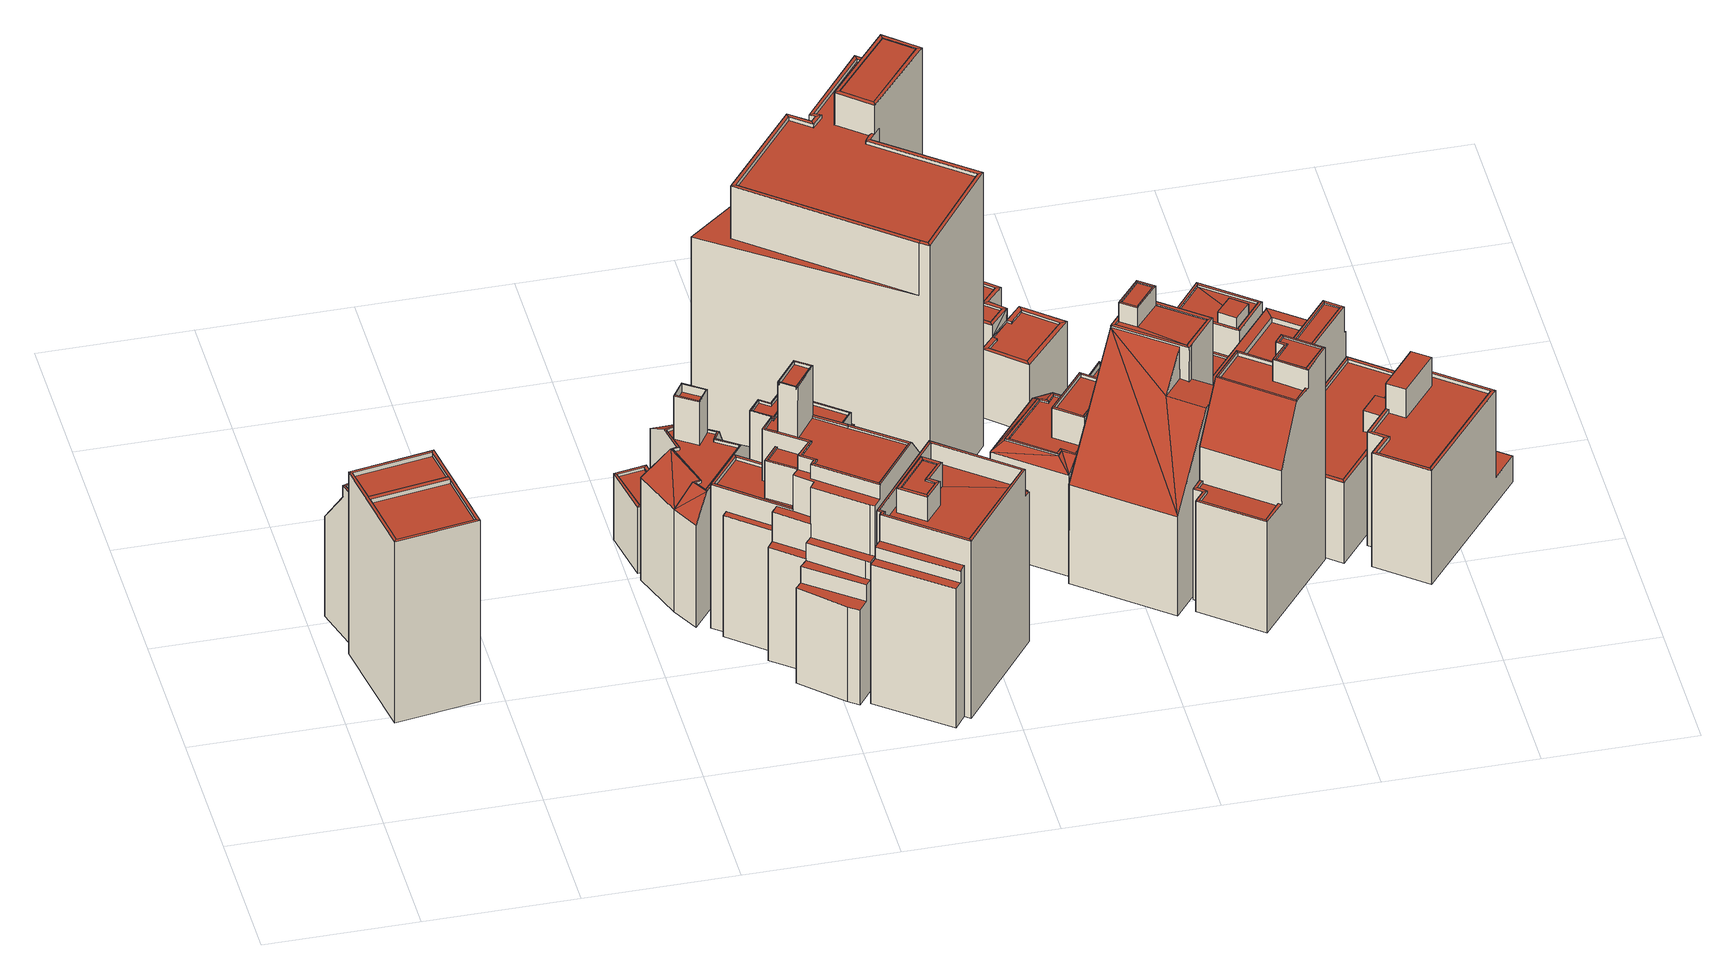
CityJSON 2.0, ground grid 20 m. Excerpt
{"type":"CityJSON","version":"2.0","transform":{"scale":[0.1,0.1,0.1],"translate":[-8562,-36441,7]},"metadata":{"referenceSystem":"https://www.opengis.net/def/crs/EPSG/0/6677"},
"CityObjects":{
"building1":{"type":"Building","attributes":{"class":3002,"usage":422,"measuredHeight":26.5,"storeysAboveGround":2,"storeysBelowGround":0,"prefecture":13,"city":13103,"footprintArea":184.78,"fireproofType":1003,"coverageRatio":80,"floorAreaRatio":400,"surveyYear":2021,"urbanPlanType":21,"areaClassificationType":22,"landUseType":214,"districts":"10","detailedUsage":"1121","floodRisk_description":10,"floodRisk_rank":1,"floodRisk_depth":0.32,"floodRisk_adminType":2,"floodRisk_scale":2,"meshCode":"53394509"},"geometry":[{"type":"Solid","lod":"2","boundaries":[[[[0,1,2,3]],[[4,5,6,7]],[[8,9,10,11]],[[12,13,14,15]],[[4,16,17,12,15,5]],[[18,7,6,14,13,19]],[[18,19,17,16]],[[20,21,22,23]],[[19,9,8,17]],[[23,14,6,20]],[[21,5,15,22]],[[15,14,23,22]],[[3,2,4,7]],[[1,0,18,16]],[[5,21,20,6]],[[17,8,11,12]],[[9,19,13,10]],[[2,1,16,4]],[[0,3,7,18]],[[11,10,13,12]]]],"semantics":{"surfaces":[{"type":"GroundSurface"},{"type":"RoofSurface"},{"type":"WallSurface"}],"values":[[0,1,1,1,1,1,1,1,2,2,2,2,2,2,2,2,2,2,2,2]]}}]},
"building2":{"type":"Building","attributes":{"class":3002,"usage":403,"measuredHeight":19.6,"storeysAboveGround":6,"storeysBelowGround":0,"prefecture":13,"city":13103,"footprintArea":71.17,"fireproofType":1001,"coverageRatio":80,"floorAreaRatio":500,"surveyYear":2021,"urbanPlanType":21,"areaClassificationType":22,"landUseType":212,"districts":"10","detailedUsage":"1241","floodRisk_description":10,"floodRisk_rank":1,"floodRisk_depth":0.02,"floodRisk_adminType":2,"floodRisk_scale":2,"meshCode":"53394509"},"geometry":[{"type":"Solid","lod":"2","boundaries":[[[[24,25,26,27]],[[28,29,30]],[[31,32,33,34]],[[30,35,36,37]],[[38,39,40,41]],[[42,43,32,31]],[[28,37,44]],[[45,46,47,48]],[[28,30,37]],[[49,50,51,52]],[[46,37,36,47]],[[34,33,53,54]],[[54,53,43,42]],[[42,31,29,28,24,27]],[[53,49,52,43]],[[36,39,38,47]],[[33,50,49,53]],[[35,40,39,36]],[[48,41,40,35,30,34,54,45]],[[31,34,30,29]],[[47,38,41,48]],[[37,46,26,25,44]],[[32,51,50,33]],[[27,26,46,45,54,42]],[[25,24,28,44]],[[43,52,51,32]]]],"semantics":{"surfaces":[{"type":"GroundSurface"},{"type":"RoofSurface"},{"type":"WallSurface"}],"values":[[0,1,1,1,1,1,1,1,1,1,1,1,1,2,2,2,2,2,2,2,2,2,2,2,2,2]]}}]},
"building3":{"type":"Building","attributes":{"class":9999,"usage":461,"measuredHeight":7.9,"storeysAboveGround":9999,"storeysBelowGround":9999,"prefecture":13,"city":13103,"footprintArea":-9999,"fireproofType":1011,"coverageRatio":80,"floorAreaRatio":500,"surveyYear":1,"urbanPlanType":21,"areaClassificationType":22,"landUseType":212,"districts":"10","detailedUsage":"0","floodRisk_description":10,"floodRisk_rank":1,"floodRisk_depth":0.32,"floodRisk_adminType":2,"floodRisk_scale":2,"meshCode":"53394509"},"geometry":[{"type":"Solid","lod":"2","boundaries":[[[[55,56,57,58,59,60,61,62]],[[63,64,65,66,67,68,69,70]],[[71,72,73,74]],[[75,76,77,78]],[[79,80,81,82]],[[74,73,81,80]],[[79,82,83,84]],[[78,77,72,71]],[[75,85,86,76]],[[84,83,86,85]],[[57,56,78,71]],[[55,62,85,75]],[[86,67,66,76]],[[82,69,68,83]],[[61,60,79,84]],[[72,64,63,73]],[[59,58,74,80]],[[81,70,69,82]],[[58,57,71,74]],[[60,59,80,79]],[[62,61,84,85]],[[83,68,67,86]],[[77,65,64,72]],[[76,66,65,77]],[[56,55,75,78]],[[73,63,70,81]]]],"semantics":{"surfaces":[{"type":"GroundSurface"},{"type":"RoofSurface"},{"type":"WallSurface"}],"values":[[0,1,1,1,1,1,1,1,1,1,2,2,2,2,2,2,2,2,2,2,2,2,2,2,2,2]]}}]},
"building4":{"type":"Building","attributes":{"class":3002,"usage":421,"measuredHeight":9.8,"storeysAboveGround":2,"storeysBelowGround":0,"prefecture":13,"city":13103,"footprintArea":31.11,"fireproofType":1001,"coverageRatio":80,"floorAreaRatio":600,"surveyYear":2021,"urbanPlanType":21,"areaClassificationType":22,"landUseType":214,"districts":"10","detailedUsage":"1110","floodRisk_description":10,"floodRisk_rank":1,"floodRisk_depth":0.02,"floodRisk_adminType":2,"floodRisk_scale":2,"meshCode":"53394509","name":"赤坂警察署赤坂二丁目警備派出所"},"geometry":[{"type":"Solid","lod":"2","boundaries":[[[[87,88,89,90]],[[91,92,93,94]],[[95,96,97,98]],[[99,100,101,102]],[[102,101,96,95]],[[98,97,100,99]],[[90,89,99,102]],[[87,90,102,95]],[[88,87,95,98]],[[96,91,94,97]],[[97,94,93,100]],[[101,92,91,96]],[[89,88,98,99]],[[100,93,92,101]]]],"semantics":{"surfaces":[{"type":"GroundSurface"},{"type":"RoofSurface"},{"type":"WallSurface"}],"values":[[0,1,1,1,1,1,2,2,2,2,2,2,2,2]]}}]},
"building5":{"type":"Building","attributes":{"class":3002,"usage":401,"measuredHeight":18.8,"storeysAboveGround":6,"storeysBelowGround":1,"prefecture":13,"city":13103,"footprintArea":125.2,"fireproofType":1001,"coverageRatio":80,"floorAreaRatio":600,"surveyYear":2021,"urbanPlanType":21,"areaClassificationType":22,"landUseType":212,"districts":"10","detailedUsage":"1210","floodRisk_description":10,"floodRisk_rank":1,"floodRisk_depth":0.02,"floodRisk_adminType":2,"floodRisk_scale":2,"meshCode":"53394509"},"geometry":[{"type":"Solid","lod":"2","boundaries":[[[[103,104,105,106,107,108]],[[109,110,111]],[[112,113,114]],[[110,115,116,117]],[[110,117,118,111]],[[119,120,121,122]],[[123,124,125,126]],[[127,128,114]],[[129,115,109]],[[114,130,127]],[[131,132,133,134]],[[135,136,129]],[[137,128,138,139]],[[128,127,140,138]],[[114,137,112]],[[141,142,129,136,143,144,145,146]],[[115,129,142,116]],[[143,112,147,144]],[[134,133,124,123]],[[111,148,109]],[[137,139,147,112]],[[109,135,129]],[[126,125,132,131]],[[149,150,151,152,153,154,155,156,157,158,159,160,161]],[[111,118,140,127]],[[138,159,158,139]],[[114,128,137]],[[109,115,110]],[[145,155,154,146]],[[143,136,135,104,103]],[[116,150,149,117]],[[153,131,134,141,146,154]],[[125,121,120,132]],[[124,122,121,125]],[[142,151,150,116]],[[117,149,161,118]],[[126,152,151,142,123]],[[107,106,130,114]],[[118,161,160,140]],[[132,120,119,133]],[[144,156,155,145]],[[126,131,153,152]],[[133,119,122,124]],[[108,107,114,113]],[[143,103,108,113,112]],[[106,105,148,111,127,130]],[[140,160,159,138]],[[139,158,157,147]],[[134,123,142,141]],[[105,104,135,109,148]],[[147,157,156,144]]]],"semantics":{"surfaces":[{"type":"GroundSurface"},{"type":"RoofSurface"},{"type":"WallSurface"}],"values":[[0,1,1,1,1,1,1,1,1,1,1,1,1,1,1,1,1,1,1,1,1,1,1,1,1,2,2,2,2,2,2,2,2,2,2,2,2,2,2,2,2,2,2,2,2,2,2,2,2,2,2]]}}]},
"building6":{"type":"Building","attributes":{"class":3002,"usage":412,"measuredHeight":27.7,"storeysAboveGround":9,"storeysBelowGround":2,"prefecture":13,"city":13103,"footprintArea":300.67,"fireproofType":1001,"coverageRatio":80,"floorAreaRatio":600,"surveyYear":2021,"urbanPlanType":21,"areaClassificationType":22,"landUseType":211,"districts":"10","detailedUsage":"1320","meshCode":"53394509"},"geometry":[{"type":"Solid","lod":"2","boundaries":[[[[162,163,164,165,166,167,168,169,170,171,172,173,174,175,176,177,178]],[[179,180,181]],[[182,183,184,185]],[[186,187,188,189,190,191,192,193]],[[194,195,196,197,198,199,200,201,202]],[[203,204,205,206]],[[207,208,209,210,211]],[[212,213,214,215]],[[216,217,218,219,220,221]],[[222,223,224,225]],[[226,227,213,212]],[[228,229,223,222]],[[179,230,231,232]],[[233,234,229,228]],[[207,211,230,179]],[[235,236,237,238]],[[225,224,234,233]],[[239,240,241,242,243]],[[244,245,246,247]],[[248,249,250,251,252,253,254,255,256]],[[179,181,207]],[[215,214,257,258]],[[259,260,261,262]],[[203,206,237,236]],[[263,258,257,264]],[[265,266,267,268]],[[269,209,208,270,271,272,235,238,273,274,275,276,277,278,279]],[[280,281,282,283]],[[201,284,267,266]],[[232,231,205,204]],[[285,286,287,288,289,290]],[[291,292,293,294,295]],[[296,297,298,299,300]],[[266,265,193,192]],[[293,216,221,281,294]],[[241,194,202,212,242]],[[186,272,271,263,264,187]],[[214,189,188,257]],[[239,283,282,220,240]],[[219,196,195,240,220]],[[276,289,288,277]],[[240,195,194,241]],[[171,170,270,208]],[[230,250,249,231]],[[275,290,289,276]],[[299,178,177,300]],[[294,162,178,299,295]],[[257,188,187,264]],[[281,221,220,282]],[[203,236,201,200]],[[181,173,172,207]],[[234,182,185,229]],[[229,185,184,223]],[[277,288,287,278]],[[227,191,190,213]],[[224,183,182,234]],[[278,287,286,279]],[[273,222,225,274]],[[223,184,183,224]],[[237,255,254,238]],[[227,226,201,266,192,191]],[[197,196,219,218]],[[176,296,300,177]],[[231,249,248,205]],[[199,198,232,204]],[[284,246,245,267]],[[202,201,226,212]],[[205,248,256,206]],[[292,217,216,293]],[[280,283,164,163]],[[176,175,297,296]],[[263,271,270,170,169,258]],[[261,166,165,262]],[[204,203,200,199]],[[238,254,253,273]],[[260,167,166,261]],[[172,171,208,207]],[[206,256,255,237]],[[218,217,292,291,298,297,175,174,180,179,232,198,197]],[[174,173,181,180]],[[274,285,290,275]],[[269,233,228,209]],[[243,242,212,215,168,167,260,259]],[[211,251,250,230]],[[283,239,243,259,262,165,164]],[[273,253,252,210,209,228,222]],[[213,190,189,214]],[[272,186,193,265,268,244,247,235]],[[284,201,236,235,247,246]],[[210,252,251,211]],[[267,245,244,268]],[[169,168,215,258]],[[298,291,295,299]],[[274,225,233,269,279,286,285]],[[280,163,162,294,281]]]],"semantics":{"surfaces":[{"type":"GroundSurface"},{"type":"RoofSurface"},{"type":"WallSurface"}],"values":[[0,1,1,1,1,1,1,1,1,1,1,1,1,1,1,1,1,1,1,1,1,1,1,1,1,1,1,1,1,1,1,1,1,2,2,2,2,2,2,2,2,2,2,2,2,2,2,2,2,2,2,2,2,2,2,2,2,2,2,2,2,2,2,2,2,2,2,2,2,2,2,2,2,2,2,2,2,2,2,2,2,2,2,2,2,2,2,2,2,2,2,2,2,2,2]]}}]},
"building7":{"type":"Building","attributes":{"class":3002,"usage":403,"measuredHeight":25.4,"storeysAboveGround":8,"storeysBelowGround":0,"prefecture":13,"city":13103,"footprintArea":81.61,"fireproofType":1001,"coverageRatio":80,"floorAreaRatio":600,"surveyYear":2021,"urbanPlanType":21,"areaClassificationType":22,"landUseType":212,"districts":"10","detailedUsage":"1241","meshCode":"53394509"},"geometry":[{"type":"Solid","lod":"2","boundaries":[[[[301,302,303]],[[304,305,306,307,303,302,308]],[[309,310,311,312]],[[313,314,315,316]],[[317,313,316,318]],[[319,317,318,320]],[[321,322,323,324]],[[310,325,326,311]],[[327,319,320,328]],[[329,330,331,332,333,334,335,336]],[[325,327,328,326]],[[314,309,312,315]],[[317,303,307,313]],[[327,325,323,322,308,302]],[[328,320,335,334]],[[312,311,332,331]],[[301,303,317,319]],[[316,315,330,329]],[[304,308,322,321]],[[314,306,305,309]],[[318,316,329,336]],[[306,314,313,307]],[[323,325,310,324]],[[319,327,302]],[[311,326,333,332]],[[319,302,301]],[[309,305,304,321,324,310]],[[315,312,331,330]],[[320,318,336,335]],[[326,328,334,333]]]],"semantics":{"surfaces":[{"type":"GroundSurface"},{"type":"RoofSurface"},{"type":"WallSurface"}],"values":[[0,0,1,1,1,1,1,1,1,1,1,1,2,2,2,2,2,2,2,2,2,2,2,2,2,2,2,2,2,2]]}}]},
"building8":{"type":"Building","attributes":{"class":3002,"usage":401,"measuredHeight":24.3,"storeysAboveGround":5,"storeysBelowGround":0,"prefecture":13,"city":13103,"footprintArea":262.88,"fireproofType":1001,"coverageRatio":80,"floorAreaRatio":600,"surveyYear":2021,"urbanPlanType":21,"areaClassificationType":22,"landUseType":212,"districts":"10","detailedUsage":"1210","meshCode":"53394509"},"geometry":[{"type":"Solid","lod":"2","boundaries":[[[[337,338,339,340,341,342,343,344,345,346,347,348]],[[349,350,351,352]],[[353,354,355,356]],[[352,351,357,358]],[[359,360,361,362]],[[363,356,355,364]],[[365,366,350,349]],[[358,357,361,360]],[[359,362,366,365]],[[367,368,369,370,371,372,373,374,375,376,377,378]],[[368,367,374,373]],[[363,364,379,380]],[[381,382,383,384,385,386]],[[387,388,389,390]],[[391,392,354,353]],[[393,394,395,396,397,398]],[[399,400,392,391]],[[380,379,400,399]],[[401,402,403,404]],[[405,406,407,408]],[[366,398,397,350]],[[361,394,393,362]],[[362,393,398,366]],[[371,370,365,349]],[[340,339,387,390]],[[350,397,396,351]],[[349,352,372,371]],[[369,368,360,359]],[[364,376,375,379]],[[368,373,358,360]],[[345,344,406,405]],[[347,346,363,380]],[[407,404,403,408]],[[339,338,388,387]],[[385,341,340,390,386]],[[384,391,353,342,341,385]],[[353,356,402,401,343,342]],[[354,378,377,355]],[[400,374,367,392]],[[355,377,376,364]],[[379,375,374,400]],[[338,337,389,388]],[[345,405,408,403,402,356,363,346]],[[348,382,381,389,337]],[[370,369,359,365]],[[357,395,394,361]],[[351,396,395,357]],[[347,380,399,383,382,348]],[[389,381,386,390]],[[392,367,378,354]],[[407,406,344,343,401,404]],[[384,383,399,391]],[[352,358,373,372]]]],"semantics":{"surfaces":[{"type":"GroundSurface"},{"type":"RoofSurface"},{"type":"WallSurface"}],"values":[[0,1,1,1,1,1,1,1,1,1,1,1,1,1,1,1,1,1,1,1,2,2,2,2,2,2,2,2,2,2,2,2,2,2,2,2,2,2,2,2,2,2,2,2,2,2,2,2,2,2,2,2,2]]}}]},
"building9":{"type":"Building","attributes":{"class":3002,"usage":401,"measuredHeight":41.5,"storeysAboveGround":10,"storeysBelowGround":2,"prefecture":13,"city":13103,"footprintArea":570,"fireproofType":1001,"coverageRatio":80,"floorAreaRatio":600,"surveyYear":2021,"urbanPlanType":21,"areaClassificationType":22,"landUseType":212,"districts":"10","detailedUsage":"1210","floodRisk_description":10,"floodRisk_rank":1,"floodRisk_depth":0.14,"floodRisk_adminType":2,"floodRisk_scale":2,"meshCode":"53394509"},"geometry":[{"type":"Solid","lod":"2","boundaries":[[[[409,410,411,412,413,414,415,416,417]],[[418,419,420,421]],[[422,423,424,425]],[[426,427,428,429]],[[430,431,432,433]],[[434,435,436,437]],[[438,439,427,426]],[[440,441,442,443,444,445,446,447,448,449,450,451,452,453]],[[435,454,455,436]],[[456,457,458,459]],[[460,461,457,456]],[[424,462,463,425]],[[464,465,466,467]],[[468,469,470,471,472,473,474,475,476,477]],[[478,479,461,460]],[[433,432,455,454]],[[430,429,428,431]],[[438,480,481,482,483,439]],[[434,437,423,422]],[[459,458,479,478]],[[462,443,442,459,478,463]],[[431,450,449,432]],[[457,466,465,458]],[[411,410,426,429]],[[427,452,451,428]],[[475,454,435,476]],[[483,440,453,439]],[[480,438,419,418]],[[437,446,445,423]],[[474,433,454,475]],[[432,449,448,455]],[[482,441,440,483]],[[423,445,444,424]],[[439,453,452,427]],[[414,413,471,470]],[[414,470,469,425,463,478,460,415]],[[428,451,450,431]],[[424,444,443,462]],[[482,481,456,459,442,441]],[[473,430,433,474]],[[417,416,418,421]],[[409,417,421,420]],[[411,429,430,473,472,412]],[[426,410,409,420,419,438]],[[455,448,447,436]],[[436,447,446,437]],[[479,464,467,461]],[[460,456,481,480,418,416,415]],[[413,412,472,471]],[[461,467,466,457]],[[477,434,422,468]],[[458,465,464,479]],[[476,435,434,477]],[[468,422,425,469]]]],"semantics":{"surfaces":[{"type":"GroundSurface"},{"type":"RoofSurface"},{"type":"WallSurface"}],"values":[[0,1,1,1,1,1,1,1,1,1,1,1,1,1,1,1,1,1,1,1,2,2,2,2,2,2,2,2,2,2,2,2,2,2,2,2,2,2,2,2,2,2,2,2,2,2,2,2,2,2,2,2,2,2]]}}]},
"building10":{"type":"Building","attributes":{"class":3002,"usage":401,"measuredHeight":16.9,"storeysAboveGround":5,"storeysBelowGround":1,"prefecture":13,"city":13103,"footprintArea":127.09,"fireproofType":1001,"coverageRatio":80,"floorAreaRatio":600,"surveyYear":2021,"urbanPlanType":21,"areaClassificationType":22,"landUseType":212,"districts":"10","detailedUsage":"1210","meshCode":"53394509"},"geometry":[{"type":"Solid","lod":"2","boundaries":[[[[484,485,486,487]],[[488,489,490,491]],[[492,493,494,495]],[[488,496,497]],[[498,499,500,501]],[[488,502,503,489]],[[504,505,506,507]],[[508,492,501]],[[492,508,509]],[[510,497,496]],[[492,495,498,501]],[[510,511,509]],[[491,490,512,513]],[[503,502,514,515]],[[488,497,502]],[[516,517,518,519]],[[519,518,520,521]],[[522,523,517,516]],[[509,508,510]],[[521,520,523,522]],[[524,525,526,527,528,529,530,531,532,533]],[[496,511,510]],[[493,513,512,494]],[[515,514,516,519,527,526]],[[514,502,497,486,485,522,516]],[[512,532,531,494]],[[503,525,524,489]],[[489,524,533,490]],[[490,533,532,512]],[[515,526,525,503]],[[484,487,510,508]],[[491,513,511,496]],[[498,529,528,499]],[[527,519,521,500,499,528]],[[520,504,507,523]],[[495,530,529,498]],[[493,492,509]],[[513,493,509,511]],[[518,505,504,520]],[[523,507,506,517]],[[517,506,505,518]],[[487,486,497,510]],[[488,491,496]],[[522,485,484,508,501,500,521]],[[494,531,530,495]]]],"semantics":{"surfaces":[{"type":"GroundSurface"},{"type":"RoofSurface"},{"type":"WallSurface"}],"values":[[0,1,1,1,1,1,1,1,1,1,1,1,1,1,1,1,1,1,1,1,1,1,1,2,2,2,2,2,2,2,2,2,2,2,2,2,2,2,2,2,2,2,2,2,2]]}}]},
"building11":{"type":"Building","attributes":{"class":3002,"usage":401,"measuredHeight":28,"storeysAboveGround":11,"storeysBelowGround":0,"prefecture":13,"city":13103,"footprintArea":241.1,"fireproofType":1001,"coverageRatio":80,"floorAreaRatio":600,"surveyYear":2021,"urbanPlanType":21,"areaClassificationType":22,"landUseType":212,"districts":"10","detailedUsage":"1210","floodRisk_description":10,"floodRisk_rank":1,"floodRisk_depth":0.01,"floodRisk_adminType":2,"floodRisk_scale":2,"meshCode":"53394509"},"geometry":[{"type":"Solid","lod":"2","boundaries":[[[[534,535,536,537,538,539]],[[540,541,542,543]],[[544,545,546,547,548,549]],[[550,551,552,553,554,555]],[[556,557,558,559]],[[540,560,561,562,563,541]],[[543,542,564,565]],[[549,548,566,567]],[[567,566,546,545,568]],[[569,553,552]],[[562,561,565,564]],[[552,570,571]],[[572,573,574,575]],[[574,573,557,556]],[[569,571,576]],[[558,572,575,559]],[[577,578,579,580]],[[569,552,571]],[[548,547,573,572]],[[578,577,556,559]],[[568,545,565,561]],[[544,549,540,543]],[[536,569,576,537]],[[546,566,558,557]],[[560,540,549,567]],[[547,546,557,573]],[[542,538,537,576,571,564]],[[561,560,567,568]],[[580,579,575,574]],[[555,534,539,541,563]],[[562,550,555,563]],[[577,580,574,556]],[[570,552,551]],[[541,539,538,542]],[[569,536,535,554,553]],[[562,564,571,570,551,550]],[[534,555,554,535]],[[579,578,559,575]],[[545,544,543,565]],[[572,558,566,548]]]],"semantics":{"surfaces":[{"type":"GroundSurface"},{"type":"RoofSurface"},{"type":"WallSurface"}],"values":[[0,1,1,1,1,1,1,1,1,1,1,1,1,1,1,1,1,1,2,2,2,2,2,2,2,2,2,2,2,2,2,2,2,2,2,2,2,2,2,2]]}}]},
"building12":{"type":"Building","attributes":{"class":3002,"usage":403,"measuredHeight":11.8,"storeysAboveGround":3,"storeysBelowGround":0,"prefecture":13,"city":13103,"footprintArea":87.11,"fireproofType":1001,"coverageRatio":80,"floorAreaRatio":600,"surveyYear":2021,"urbanPlanType":21,"areaClassificationType":22,"landUseType":212,"districts":"10","detailedUsage":"1241","floodRisk_description":10,"floodRisk_rank":1,"floodRisk_depth":0.04,"floodRisk_adminType":2,"floodRisk_scale":2,"meshCode":"53394509"},"geometry":[{"type":"Solid","lod":"2","boundaries":[[[[581,582,583,584,585,586,587,588,589,590,591,592]],[[593,594,595,596,597,598]],[[599,600,601,602,603,604,605,606]],[[607,608,609,610]],[[611,612,613,614]],[[614,613,615,616]],[[617,618,619,620]],[[595,594,618,617]],[[621,616,615,622]],[[623,610,609,624]],[[620,619,625,626]],[[623,624,627,628]],[[628,627,612,611]],[[621,622,608,607]],[[629,630,631,632,626,625]],[[633,634,635,636,637,638,639,640,641,642]],[[598,633,642,593]],[[616,621,590,589]],[[582,581,617,620]],[[615,600,599,622]],[[594,641,640,618]],[[623,585,584,632,610]],[[621,607,596,591,590]],[[613,601,600,615]],[[630,636,635,631]],[[609,605,604,624]],[[588,587,611,614]],[[593,642,641,594]],[[631,634,597]],[[631,635,634]],[[627,603,602,612]],[[619,639,638,625]],[[581,592,595,617]],[[622,599,606,608]],[[597,596,607]],[[589,588,614,616]],[[586,585,623,628]],[[587,586,628,611]],[[584,583,626,632]],[[631,597,607]],[[592,591,596,595]],[[608,606,605,609]],[[618,640,639,619]],[[607,610,632]],[[597,634,633,598]],[[612,602,601,613]],[[629,637,636,630]],[[631,607,632]],[[624,604,603,627]],[[625,638,637,629]],[[583,582,620,626]]]],"semantics":{"surfaces":[{"type":"GroundSurface"},{"type":"RoofSurface"},{"type":"WallSurface"}],"values":[[0,1,1,1,1,1,1,1,1,1,1,1,1,1,1,1,2,2,2,2,2,2,2,2,2,2,2,2,2,2,2,2,2,2,2,2,2,2,2,2,2,2,2,2,2,2,2,2,2,2,2]]}}]},
"building13":{"type":"Building","attributes":{"class":3002,"usage":401,"measuredHeight":25.2,"storeysAboveGround":9,"storeysBelowGround":0,"prefecture":13,"city":13103,"footprintArea":165.3,"fireproofType":1001,"coverageRatio":80,"floorAreaRatio":600,"surveyYear":2021,"urbanPlanType":21,"areaClassificationType":22,"landUseType":212,"districts":"10","detailedUsage":"1210","floodRisk_description":10,"floodRisk_rank":1,"floodRisk_depth":0.01,"floodRisk_adminType":2,"floodRisk_scale":2,"meshCode":"53394509"},"geometry":[{"type":"Solid","lod":"2","boundaries":[[[[643,644,645,646,647,648]],[[649,650,651,652]],[[652,651,653,654]],[[655,656,657,658]],[[659,660,661,662]],[[663,664,665,666,667,668]],[[669,670,671,672]],[[654,653,673,674]],[[675,676,677,678]],[[679,680,681,682]],[[674,673,683,684]],[[662,685,686,659]],[[687,688,689,690,691,692,693,694]],[[695,696,697,698,699,700]],[[656,655,701,702]],[[703,704,650,649]],[[659,686,681,680]],[[685,662,705,706]],[[703,684,683,704]],[[707,708,675,678]],[[707,658,657,708]],[[709,710,679,682]],[[702,696,695,656]],[[645,644,655,658]],[[684,703,688,687]],[[710,649,652,670,669,679]],[[653,663,668,673]],[[672,680,679,669]],[[647,646,707,678]],[[681,691,690,682]],[[688,703,649,710,709,689]],[[673,668,667,683]],[[682,690,689,709]],[[670,652,654,643,648,671]],[[686,692,691,681]],[[650,665,664,651]],[[706,705,674,684,687,694]],[[704,666,665,650]],[[661,660,677,676,697,696,702,701]],[[656,695,700,657]],[[705,662,661,701,655,644,643,654,674]],[[657,700,699,708]],[[651,664,663,653]],[[683,667,666,704]],[[706,694,693,685]],[[659,680,672,671,648,647,678,677,660]],[[685,693,692,686]],[[675,698,697,676]],[[646,645,658,707]],[[708,699,698,675]]]],"semantics":{"surfaces":[{"type":"GroundSurface"},{"type":"RoofSurface"},{"type":"WallSurface"}],"values":[[0,1,1,1,1,1,1,1,1,1,1,1,1,1,1,1,1,1,1,1,1,1,2,2,2,2,2,2,2,2,2,2,2,2,2,2,2,2,2,2,2,2,2,2,2,2,2,2,2,2]]}}]},
"building14":{"type":"Building","attributes":{"class":3002,"usage":401,"measuredHeight":14.7,"storeysAboveGround":5,"storeysBelowGround":0,"prefecture":13,"city":13103,"footprintArea":260.67,"fireproofType":1001,"coverageRatio":80,"floorAreaRatio":600,"surveyYear":2021,"urbanPlanType":21,"areaClassificationType":22,"landUseType":212,"districts":"10","detailedUsage":"1210","floodRisk_description":10,"floodRisk_rank":1,"floodRisk_depth":0.01,"floodRisk_adminType":2,"floodRisk_scale":2,"meshCode":"53394509"},"geometry":[{"type":"Solid","lod":"2","boundaries":[[[[711,712,713,714,715,716,717,718,719,720,721,722,723,724,725]],[[726,727,728,729]],[[730,731,732,733]],[[734,735,736]],[[737,738,739,740]],[[741,742,743,744]],[[745,746,747,748]],[[749,750,751,752]],[[753,754,755,756]],[[757,755,754,758]],[[759,760,761,762,763,764]],[[765,766,767,768]],[[769,770,771,772]],[[773,774,775,776,777,778]],[[779,780,769,772]],[[781,782,783,784]],[[785,786,787,788,789]],[[790,791,792,793,794,795]],[[776,796,797,777]],[[730,753,756,731]],[[750,784,783,751]],[[798,799,797,796]],[[800,801,802,803]],[[734,757,758,804]],[[801,805,806,802]],[[729,746,745,726]],[[807,800,803,808]],[[732,734,804,733]],[[781,749,752,782]],[[805,807,808,806]],[[799,798,774,773]],[[736,757,734]],[[809,760,759,810,811]],[[811,768,767,809]],[[748,747,728,727,812,813]],[[773,719,718,811,810,714,713,799]],[[722,756,755,723]],[[752,751,737,740]],[[747,746,800,807]],[[777,779,772,771,711,725,735,734,732,778]],[[763,750,749,765,768,717,716,764]],[[711,771,770,712]],[[733,804,748,813]],[[739,738,783,782]],[[770,769,780,797,799,713,712]],[[813,812,730,733]],[[808,803,744,743]],[[749,781,792,791,766,765]],[[778,720,719,773]],[[785,789,796,776]],[[790,795,809,767]],[[740,739,782,752]],[[723,755,757,736,724]],[[714,810,759,715]],[[716,715,759,764]],[[807,805,728,747]],[[728,805,801,729]],[[731,721,720,778,732]],[[767,766,791,790]],[[726,745,758,754]],[[788,798,796,789]],[[784,762,761,793,792,781]],[[751,783,738,737]],[[721,731,756,722]],[[774,798,788,787]],[[724,736,735,725]],[[753,730,812,727]],[[729,801,800,746]],[[760,809,795,794]],[[763,762,784,750]],[[806,808,743,742]],[[802,806,742,741]],[[776,775,786,785]],[[811,718,717,768]],[[754,753,727,726]],[[794,793,761,760]],[[775,774,787,786]],[[797,780,779,777]],[[745,748,804,758]],[[803,802,741,744]]]],"semantics":{"surfaces":[{"type":"GroundSurface"},{"type":"RoofSurface"},{"type":"WallSurface"}],"values":[[0,1,1,1,1,1,1,1,1,1,1,1,1,1,1,1,1,1,1,1,1,1,1,1,1,1,1,1,1,1,1,1,1,1,1,2,2,2,2,2,2,2,2,2,2,2,2,2,2,2,2,2,2,2,2,2,2,2,2,2,2,2,2,2,2,2,2,2,2,2,2,2,2,2,2,2,2,2,2,2]]}}]},
"building15":{"type":"Building","attributes":{"class":3001,"usage":401,"measuredHeight":6.6,"storeysAboveGround":2,"storeysBelowGround":0,"prefecture":13,"city":13103,"footprintArea":62.93,"fireproofType":1003,"coverageRatio":80,"floorAreaRatio":600,"surveyYear":2021,"urbanPlanType":21,"areaClassificationType":22,"landUseType":212,"districts":"10","detailedUsage":"1210","floodRisk_description":10,"floodRisk_rank":1,"floodRisk_depth":0.05,"floodRisk_adminType":2,"floodRisk_scale":2,"meshCode":"53394509"},"geometry":[{"type":"Solid","lod":"2","boundaries":[[[[814,815,816,817,818]],[[819,820,821,822,823]],[[823,815,814,819]],[[822,816,815,823]],[[820,818,817,821]],[[819,814,818,820]],[[821,817,816,822]]]],"semantics":{"surfaces":[{"type":"GroundSurface"},{"type":"RoofSurface"},{"type":"WallSurface"}],"values":[[0,1,2,2,2,2,2]]}}]},
"building16":{"type":"Building","attributes":{"class":3002,"usage":401,"measuredHeight":15,"storeysAboveGround":4,"storeysBelowGround":0,"prefecture":13,"city":13103,"footprintArea":56.49,"fireproofType":1001,"coverageRatio":80,"floorAreaRatio":600,"surveyYear":2021,"urbanPlanType":21,"areaClassificationType":22,"landUseType":212,"districts":"10","detailedUsage":"1210","floodRisk_description":10,"floodRisk_rank":1,"floodRisk_depth":0.04,"floodRisk_adminType":2,"floodRisk_scale":2,"meshCode":"53394509"},"geometry":[{"type":"Solid","lod":"2","boundaries":[[[[824,825,826,827]],[[828,829,830,831]],[[832,833,834,835]],[[832,828,831,833]],[[836,837,838,839]],[[840,841,842,843]],[[841,840,844,845]],[[846,847,845,844]],[[829,835,834,830]],[[847,846,843,842]],[[835,829,846,844]],[[841,824,827,842]],[[832,835,844,840]],[[842,827,826,847]],[[830,834,836,839]],[[843,846,829,828]],[[847,826,825,845]],[[833,831,838,837]],[[839,838,831,830]],[[834,833,837,836]],[[845,825,824,841]],[[840,843,828,832]]]],"semantics":{"surfaces":[{"type":"GroundSurface"},{"type":"RoofSurface"},{"type":"WallSurface"}],"values":[[0,1,1,1,1,1,1,1,1,1,2,2,2,2,2,2,2,2,2,2,2,2]]}}]},
"building17":{"type":"Building","attributes":{"class":3002,"usage":401,"measuredHeight":11.4,"storeysAboveGround":3,"storeysBelowGround":1,"prefecture":13,"city":13103,"footprintArea":252.68,"fireproofType":1001,"coverageRatio":80,"floorAreaRatio":600,"surveyYear":2021,"urbanPlanType":21,"areaClassificationType":22,"landUseType":212,"districts":"10","detailedUsage":"1210","floodRisk_description":10,"floodRisk_rank":1,"floodRisk_depth":0.01,"floodRisk_adminType":2,"floodRisk_scale":2,"meshCode":"53394509"},"geometry":[{"type":"Solid","lod":"2","boundaries":[[[[848,849,850,851,852,853,854,855]],[[856,857,858,859]],[[860,861,862,863]],[[864,865,866,867]],[[868,869,870,871]],[[872,873,874,875,876]],[[872,876,869,868]],[[862,877,878,863]],[[871,870,879,880]],[[881,882,883,884,885,886,887,888,889,890,891,892,893]],[[880,879,858,857]],[[856,859,861,860]],[[869,884,883,870]],[[851,850,857,856]],[[858,881,893,859]],[[855,854,872,868]],[[862,891,890,877]],[[879,882,881,858]],[[853,852,860,863]],[[850,849,880,857]],[[876,885,884,869]],[[859,893,892,861]],[[874,873,866,865,888,887]],[[875,886,885,876]],[[867,878,877,890,889,864]],[[865,864,889,888]],[[861,892,891,862]],[[874,887,886,875]],[[878,867,866,873,872,854,853,863]],[[870,883,882,879]],[[849,848,871,880]],[[852,851,856,860]],[[848,855,868,871]]]],"semantics":{"surfaces":[{"type":"GroundSurface"},{"type":"RoofSurface"},{"type":"WallSurface"}],"values":[[0,1,1,1,1,1,1,1,1,1,1,1,2,2,2,2,2,2,2,2,2,2,2,2,2,2,2,2,2,2,2,2,2]]}}]},
"building18":{"type":"Building","attributes":{"class":3002,"usage":401,"measuredHeight":17.2,"storeysAboveGround":5,"storeysBelowGround":0,"prefecture":13,"city":13103,"footprintArea":209,"fireproofType":1001,"coverageRatio":80,"floorAreaRatio":600,"surveyYear":2021,"urbanPlanType":21,"areaClassificationType":22,"landUseType":212,"districts":"10","detailedUsage":"1210","floodRisk_description":10,"floodRisk_rank":1,"floodRisk_depth":0.01,"floodRisk_adminType":2,"floodRisk_scale":2,"meshCode":"53394509"},"geometry":[{"type":"Solid","lod":"2","boundaries":[[[[894,895,896,897,898,899,900,901]],[[902,903,904,905]],[[906,907,908,909]],[[910,911,912,913]],[[914,915,916,917,918,919,920,921,922,923]],[[924,925,903,902]],[[926,905,904,927]],[[926,927,928,929]],[[930,931,932,933]],[[928,934,935,929]],[[911,910,925,924]],[[932,931,917,916,913,912]],[[903,923,922,904]],[[918,917,931,930]],[[918,930,933,935,934,919]],[[900,899,926,929]],[[910,915,914,925]],[[913,916,915,910]],[[896,895,908,907]],[[895,894,909,908]],[[935,933,932,912,911,901,900,929]],[[925,914,923,903]],[[906,924,902,897,896,907]],[[928,920,919,934]],[[904,922,921,927]],[[901,911,924,906,909,894]],[[898,897,902,905]],[[927,921,920,928]],[[899,898,905,926]]]],"semantics":{"surfaces":[{"type":"GroundSurface"},{"type":"RoofSurface"},{"type":"WallSurface"}],"values":[[0,1,1,1,1,1,1,1,1,1,1,2,2,2,2,2,2,2,2,2,2,2,2,2,2,2,2,2,2]]}}]}
},
"vertices":[
[9,224,99],[120,242,99],[143,94,99],[32,77,99],[143,94,379],[139,97,379],[35,81,379],[32,77,379],[117,238,373],[13,221,373],[21,171,373],[125,187,373],[125,187,379],[21,171,379],[22,165,379],[126,181,379],[120,242,379],[117,238,379],[9,224,379],[13,221,379],[35,81,373],[139,97,373],[126,181,373],[22,165,373],
[17,383,34],[101,407,34],[120,326,34],[40,303,34],[17,383,188],[29,339,249],[50,345,249],[29,339,267],[32,337,267],[49,343,267],[50,345,267],[50,344,249],[110,362,249],[111,364,249],[117,327,245],[110,362,245],[50,344,245],[60,310,245],[40,303,267],[41,305,267],[101,407,188],[60,309,249],[120,326,249],[117,327,249],[60,310,249],[58,310,264],[49,343,264],[32,337,264],[41,305,264],[58,310,267],[60,309,267],
[174,336,47],[168,334,47],[164,361,47],[190,365,47],[194,339,47],[187,338,47],[188,330,47],[176,328,47],[188,362,130],[166,359,130],[170,337,130],[176,338,130],[177,331,130],[186,332,130],[185,340,130],[191,341,130],[164,361,137],[166,359,137],[188,362,137],[190,365,137],[174,336,137],[176,338,137],[170,337,137],[168,334,137],[187,338,137],[194,339,137],[191,341,137],[185,340,137],[186,332,137],[188,330,137],[176,328,137],[177,331,137],
[450,394,27],[409,386,27],[396,458,27],[438,465,27],[447,396,125],[435,461,125],[399,455,125],[412,390,125],[450,394,129],[447,396,129],[412,390,129],[409,386,129],[396,458,129],[399,455,129],[435,461,129],[438,465,129],
[457,383,26],[442,460,26],[556,394,26],[454,267,26],[435,303,26],[410,374,26],[522,414,189],[507,388,216],[535,369,216],[449,381,216],[410,374,184],[435,303,184],[514,401,216],[511,401,216],[504,387,216],[532,368,216],[473,424,267],[460,405,267],[486,387,267],[499,406,267],[501,407,279],[499,406,279],[486,387,279],[486,385,279],[472,289,216],[460,311,216],[473,427,216],[454,267,184],[458,404,279],[460,405,279],[473,424,279],[473,426,279],[442,460,189],[450,420,216],[469,313,216],[463,309,216],[471,312,216],[472,293,216],[473,426,216],[501,407,216],[457,383,216],[460,381,216],[452,419,216],[471,424,216],[451,380,216],[556,394,189],[504,387,212],[511,401,212],[501,407,212],[486,385,212],[458,404,212],[471,424,212],[452,419,212],[460,381,212],[451,380,212],[471,312,212],[463,309,212],[472,293,212],[532,368,212],
[564,152,26],[524,184,26],[532,195,26],[534,198,26],[482,242,26],[487,249,26],[471,262,26],[512,313,26],[553,280,26],[568,299,26],[638,246,26],[681,304,26],[751,251,26],[613,72,26],[599,83,26],[547,133,26],[555,142,26],[706,193,323],[751,251,221],[681,304,221],[581,286,395],[554,251,395],[572,237,395],[599,272,395],[535,261,243],[549,279,243],[513,308,243],[476,262,243],[556,195,243],[563,202,243],[530,227,243],[549,251,243],[579,172,301],[572,162,301],[634,112,301],[640,108,301],[649,120,301],[576,179,301],[582,187,301],[565,200,301],[557,191,301],[582,187,323],[576,179,323],[580,180,323],[586,187,323],[638,246,323],[568,299,323],[601,273,323],[600,271,323],[638,241,323],[557,191,248],[556,195,248],[476,262,248],[471,262,248],[626,101,224],[632,97,224],[640,108,224],[634,112,224],[572,162,224],[564,152,224],[573,235,400],[572,237,400],[554,251,400],[552,251,400],[565,200,248],[563,202,248],[601,273,400],[599,272,400],[702,192,323],[649,124,323],[649,120,323],[581,288,400],[581,286,400],[584,223,323],[565,200,323],[570,200,323],[588,224,323],[532,195,245],[572,162,245],[579,172,245],[557,191,245],[540,205,245],[551,249,299],[534,227,299],[567,202,299],[584,223,299],[580,180,320],[649,124,320],[702,192,320],[638,241,320],[600,271,320],[573,235,320],[588,224,320],[570,200,320],[586,187,320],[513,308,248],[512,313,248],[540,205,213],[487,249,213],[482,242,213],[534,198,213],[551,281,248],[549,279,248],[549,251,301],[530,227,301],[534,227,301],[551,249,301],[581,288,323],[553,280,323],[551,281,323],[535,261,323],[573,235,323],[552,251,323],[538,261,323],[551,279,323],[553,277,323],[568,297,323],[580,287,323],[524,184,200],[564,152,200],[572,162,200],[532,195,200],[567,202,301],[552,251,320],[580,287,320],[568,297,320],[553,277,320],[551,279,320],[538,261,320],[625,88,197],[632,97,197],[626,101,197],[564,152,197],[555,142,197],[599,83,172],[613,72,172],[625,88,172],[555,142,172],[547,133,172],
[554,362,27],[568,353,27],[539,343,27],[663,317,27],[621,263,27],[562,309,27],[569,319,27],[584,373,27],[621,263,288],[658,311,288],[656,310,288],[620,266,288],[569,319,288],[562,309,288],[564,309,288],[572,319,288],[539,343,288],[541,343,288],[554,362,288],[554,360,288],[663,317,264],[584,373,264],[583,371,264],[658,311,264],[583,371,288],[583,368,288],[567,352,288],[567,350,288],[572,319,284],[564,309,284],[620,266,284],[656,310,284],[583,368,284],[567,350,284],[554,360,284],[541,343,284],
[748,218,26],[759,233,26],[844,165,26],[834,152,26],[842,147,26],[738,15,26],[731,21,26],[716,1,26],[626,72,26],[645,96,26],[640,100,26],[739,226,26],[704,100,309],[704,106,309],[677,127,309],[671,126,309],[738,15,300],[737,20,300],[647,92,300],[642,92,300],[715,175,309],[715,181,309],[715,136,309],[737,163,309],[731,162,309],[709,135,309],[645,96,300],[650,96,300],[726,127,309],[720,126,309],[831,138,272],[737,163,272],[715,136,272],[726,127,272],[704,100,272],[671,126,272],[715,181,272],[735,215,272],[644,101,272],[650,96,272],[647,92,272],[737,20,272],[644,101,300],[640,100,300],[748,218,257],[739,226,257],[734,220,257],[835,138,257],[842,147,257],[834,152,257],[844,165,245],[759,233,245],[748,218,245],[834,152,245],[835,138,300],[831,138,300],[709,135,307],[731,162,307],[715,175,307],[677,127,307],[704,106,307],[720,126,307],[734,220,300],[735,215,300],[731,21,259],[642,92,259],[634,82,259],[724,11,259],[626,72,241],[716,1,241],[724,11,241],[634,82,241],
[846,579,13],[880,552,13],[784,426,13],[529,611,13],[673,724,13],[778,815,13],[851,753,13],[777,666,13],[862,598,13],[777,666,405],[762,647,405],[846,579,405],[862,598,405],[700,712,435],[707,713,435],[782,806,435],[781,813,435],[880,552,435],[873,551,435],[783,433,435],[784,426,435],[772,435,435],[775,439,435],[582,597,435],[575,597,435],[707,707,435],[700,699,435],[701,692,435],[715,708,435],[762,647,435],[755,646,435],[762,656,430],[766,659,430],[727,692,430],[805,786,430],[782,806,430],[707,713,430],[715,708,430],[701,692,430],[675,713,430],[582,597,430],[775,439,430],[783,433,430],[873,551,430],[755,646,430],[674,720,435],[675,713,435],[769,656,480],[769,663,480],[734,693,480],[727,692,480],[851,753,480],[844,753,480],[805,786,435],[808,790,435],[809,783,479],[734,693,479],[769,663,479],[844,753,479],[700,712,354],[781,813,354],[778,815,354],[673,724,354],[529,611,354],[772,435,354],[575,597,354],[674,720,354],[700,699,354],[707,707,354],[808,790,480],[809,783,480],[777,666,435],[769,656,435],[766,659,435],[762,656,435],
[911,421,25],[994,354,25],[919,262,25],[836,329,25],[916,290,198],[916,295,198],[910,288,198],[911,284,198],[922,393,198],[912,398,198],[913,394,198],[923,388,198],[911,284,196],[919,262,181],[932,400,198],[958,379,198],[960,381,198],[932,405,198],[932,278,198],[931,282,198],[961,378,237],[915,322,237],[945,297,237],[991,353,237],[911,421,181],[912,398,196],[836,329,181],[854,329,196],[859,329,198],[854,329,198],[945,294,198],[943,296,198],[945,294,242],[945,297,242],[915,322,242],[911,321,242],[961,378,242],[960,381,242],[994,354,242],[991,353,242],[916,295,196],[931,282,196],[943,296,196],[911,321,196],[958,379,196],[932,400,196],[923,388,196],[913,394,196],[859,329,196],[910,288,196],
[1077,283,20],[1108,258,20],[1031,162,20],[917,255,20],[1032,395,20],[1114,329,20],[1108,328,338],[1114,329,338],[1032,395,338],[1033,389,338],[1033,389,336],[996,344,336],[1002,351,336],[1033,388,336],[1053,372,336],[1108,328,336],[1073,278,286],[1063,287,286],[1039,257,286],[1081,223,286],[1108,258,286],[1077,283,286],[1005,351,366],[1002,351,366],[1022,335,366],[1022,338,366],[1073,286,338],[1072,284,338],[1073,278,338],[1077,283,338],[990,343,338],[996,344,338],[1022,335,336],[1073,286,336],[1072,284,336],[1031,162,173],[1063,287,335],[990,343,335],[1053,372,366],[1033,388,366],[1033,385,366],[1050,372,366],[917,255,173],[1005,351,364],[1022,338,364],[1050,372,364],[1033,385,364],
[1004,633,15],[940,560,15],[891,604,15],[908,624,15],[886,643,15],[865,618,15],[812,665,15],[881,744,15],[936,695,15],[915,671,15],[934,653,15],[954,676,15],[939,649,121],[955,667,121],[954,676,121],[934,653,121],[933,652,121],[938,648,121],[907,670,136],[929,695,136],[881,737,136],[819,666,136],[865,625,136],[886,650,136],[908,631,136],[927,653,136],[934,653,139],[927,653,139],[908,631,139],[908,624,139],[812,665,139],[819,666,139],[881,737,139],[881,744,139],[929,695,139],[936,695,139],[1004,633,121],[995,632,121],[939,569,121],[940,560,121],[915,671,139],[907,670,139],[886,643,139],[886,650,139],[899,604,121],[891,604,121],[865,625,139],[865,618,139],[913,619,121],[913,620,121],[909,624,121],[908,624,121],[938,648,118],[933,652,118],[909,624,118],[913,620,118],[913,619,118],[899,604,118],[939,569,118],[995,632,118],[955,667,118],[939,649,118],
[1231,227,22],[1129,102,22],[1054,163,22],[1066,178,22],[1056,187,22],[1146,297,22],[1175,252,349],[1179,252,349],[1186,260,349],[1185,265,349],[1227,227,349],[1231,227,349],[1129,102,193],[1128,107,193],[1059,163,193],[1054,163,193],[1096,236,321],[1068,202,245],[1154,132,245],[1181,166,321],[1227,227,347],[1186,260,347],[1179,252,347],[1188,245,347],[1167,219,347],[1199,193,347],[1172,249,160],[1185,265,160],[1146,297,160],[1133,281,160],[1199,193,349],[1200,188,349],[1062,188,193],[1071,199,193],[1068,202,193],[1056,187,193],[1172,249,321],[1133,281,321],[1133,277,321],[1173,245,321],[1167,219,349],[1163,219,349],[1181,170,321],[1100,236,321],[1163,219,316],[1184,244,316],[1177,250,316],[1173,245,316],[1133,277,316],[1100,236,316],[1181,170,316],[1197,190,316],[1128,107,189],[1150,135,189],[1071,199,189],[1062,188,189],[1072,179,189],[1059,163,189],[1154,132,193],[1150,135,193],[1184,244,349],[1188,245,349],[1200,188,321],[1197,190,321],[1066,178,193],[1072,179,193],[1177,250,321],[1175,252,321],
[997,529,10],[1056,601,10],[1185,495,10],[1234,554,10],[1235,556,10],[1318,489,10],[1163,299,10],[1080,366,10],[1127,424,10],[1122,427,10],[1075,369,10],[1028,407,10],[990,361,10],[910,427,10],[996,530,10],[990,366,159],[1028,412,159],[1016,419,159],[996,392,159],[1074,374,163],[1075,369,163],[1122,427,163],[1118,427,163],[1037,496,163],[996,530,87],[910,427,87],[1311,487,197],[1294,500,197],[1241,434,197],[1257,421,197],[995,395,205],[1013,418,205],[997,431,205],[979,408,205],[959,391,159],[976,407,159],[997,434,159],[1038,492,159],[1258,416,199],[1316,487,199],[1311,487,199],[1257,421,199],[1028,412,163],[990,366,163],[990,361,163],[1028,407,163],[955,390,163],[959,391,163],[1235,556,159],[1237,536,159],[1287,496,159],[1294,505,159],[1316,487,159],[1318,489,159],[1258,416,159],[1247,425,159],[1161,319,159],[1163,299,159],[1076,584,102],[1056,601,83],[997,529,83],[1018,512,102],[1127,424,136],[1126,428,136],[1124,430,136],[1050,490,136],[1046,490,136],[1122,427,136],[1046,490,102],[1104,561,102],[1236,434,199],[1241,434,199],[1294,500,199],[1294,505,199],[1050,490,133],[1124,430,133],[1126,428,133],[1181,494,133],[1104,557,133],[1161,319,152],[1247,425,152],[1236,434,152],[1287,496,152],[1237,536,152],[1100,368,152],[1104,557,136],[1104,561,136],[1181,494,136],[1185,495,136],[976,407,212],[996,392,212],[995,395,212],[979,408,212],[1038,492,163],[1016,419,212],[1013,418,212],[997,434,212],[997,431,212],[1100,368,159],[1234,554,159],[1080,366,159],[1074,374,159],[1118,427,159],
[1118,678,9],[1134,680,9],[1173,645,9],[1106,569,9],[1060,609,9],[1118,678,74],[1060,609,74],[1106,569,74],[1173,645,74],[1134,680,74],
[1123,571,10],[1163,621,10],[1232,565,10],[1192,516,10],[1191,521,159],[1227,565,159],[1210,545,159],[1190,522,159],[1128,572,159],[1170,539,159],[1190,562,159],[1163,616,159],[1190,562,178],[1170,539,178],[1190,522,178],[1210,545,178],[1128,572,162],[1123,571,162],[1192,516,162],[1191,521,162],[1163,616,162],[1163,621,162],[1227,565,162],[1232,565,162],
[1315,470,11],[1397,403,11],[1380,381,11],[1360,397,11],[1331,361,11],[1351,346,11],[1255,228,11],[1173,296,11],[1360,397,135],[1380,381,135],[1379,387,135],[1359,404,135],[1331,361,135],[1325,360,135],[1345,345,135],[1351,346,135],[1323,353,163],[1302,327,163],[1322,310,163],[1344,337,163],[1173,296,135],[1179,297,135],[1315,464,135],[1315,470,135],[1255,228,135],[1322,310,135],[1319,313,135],[1316,310,135],[1255,235,135],[1340,339,135],[1344,337,135],[1391,402,135],[1397,403,135],[1379,387,131],[1391,402,131],[1315,464,131],[1179,297,131],[1255,235,131],[1316,310,131],[1319,313,131],[1302,327,131],[1323,353,131],[1340,339,131],[1345,345,131],[1325,360,131],[1359,404,131],
[1408,344,11],[1438,380,11],[1491,337,11],[1349,163,11],[1286,214,11],[1308,241,11],[1290,256,11],[1380,366,11],[1349,163,186],[1348,169,186],[1292,214,186],[1286,214,186],[1461,300,51],[1491,337,51],[1438,380,51],[1408,344,51],[1381,360,186],[1380,366,186],[1367,350,186],[1371,347,186],[1455,300,181],[1381,360,181],[1371,347,181],[1389,333,181],[1344,278,181],[1326,293,181],[1296,256,181],[1315,241,181],[1292,214,181],[1348,169,181],[1461,300,186],[1455,300,186],[1308,241,186],[1315,241,186],[1296,256,186],[1290,256,186],[1344,278,225],[1389,333,225],[1367,350,225],[1323,296,225],[1326,293,186],[1323,296,186]
]}
